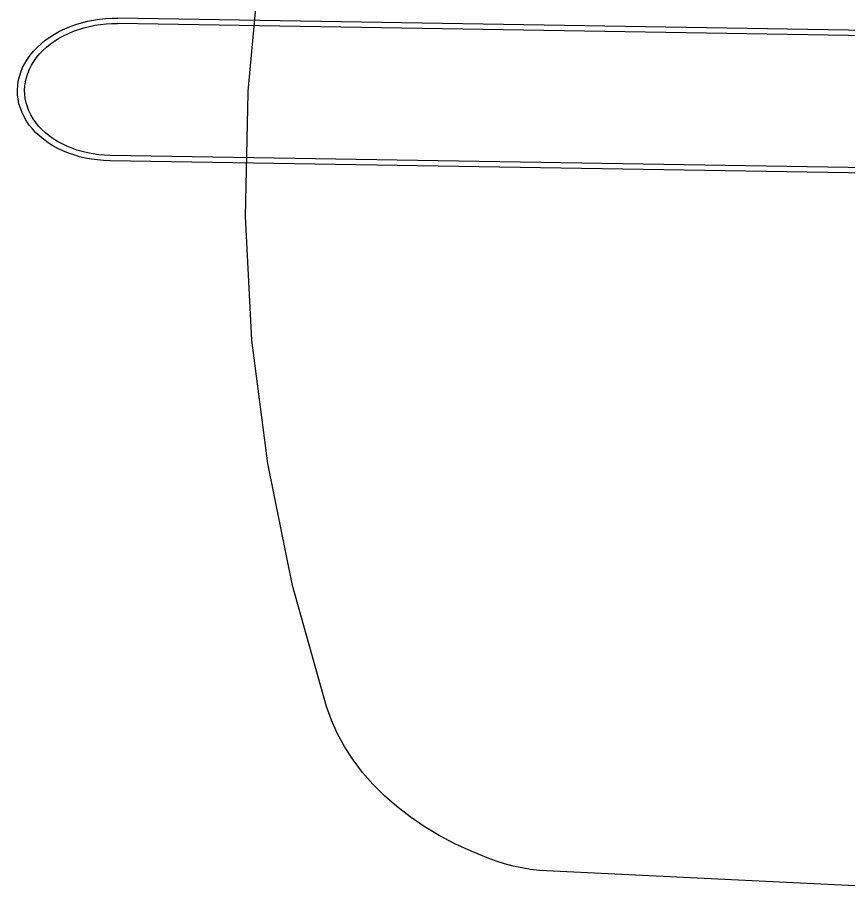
# Model space of a CAD drawing. Extents: x -68 to 264, y 51 to 115.
# Drawn here: x -20.0052 to -19.807, y 72.1943 to 72.402 of the extents above; entities that cross this region are included whole.
import ezdxf

# ---------------------------------------------------------------- set-up
doc = ezdxf.new("R2010")
doc.units = 0
doc.layers.get('0').update_dxf_attribs({"linetype": 'CONTINUOUS'})

msp = doc.modelspace()

# ---------------------------------------------------------------- linework, layer by layer
for p, q in [((-19.95015, 72.38436), (-19.94739, 72.41385)), ((-19.98849, 72.40105), (-19.98706, 72.40134)), ((-19.98706, 72.40134), (-19.98561, 72.40156)), ((-19.98561, 72.40156), (-19.98414, 72.40171)), ((-19.98414, 72.40171), (-19.98267, 72.40179)), ((-19.98267, 72.40179), (-19.9812, 72.4018)), ((-19.69637, 72.39714), (-19.9812, 72.4018)), ((-19.99513, 72.39865), (-19.99389, 72.39925)), ((-19.99389, 72.39925), (-19.9926, 72.3998)), ((-19.9926, 72.3998), (-19.99126, 72.40028)), ((-19.99181, 72.39867), (-19.99058, 72.39912)), ((-19.99126, 72.40028), (-19.98989, 72.4007)), ((-19.99058, 72.39912), (-19.98931, 72.39951)), ((-19.98989, 72.4007), (-19.98849, 72.40105)), ((-19.98931, 72.39951), (-19.98801, 72.39983)), ((-19.98801, 72.39983), (-19.98669, 72.4001)), ((-19.98669, 72.4001), (-19.98535, 72.4003)), ((-19.98535, 72.4003), (-19.984, 72.40044)), ((-19.984, 72.40044), (-19.98264, 72.40051)), ((-19.98264, 72.40051), (-19.98127, 72.40052)), ((-19.69644, 72.39586), (-19.98127, 72.40052)), ((-19.99852, 72.39651), (-19.99745, 72.39727)), ((-19.99745, 72.39727), (-19.99632, 72.39799)), ((-19.99632, 72.39799), (-19.99513, 72.39865)), ((-19.99631, 72.39634), (-19.99526, 72.397)), ((-19.99526, 72.397), (-19.99416, 72.39761)), ((-19.99416, 72.39761), (-19.99301, 72.39817)), ((-19.99301, 72.39817), (-19.99181, 72.39867)), ((-20.00046, 72.39483), (-19.99953, 72.39569)), ((-19.99953, 72.39569), (-19.99852, 72.39651)), ((-19.99909, 72.39408), (-19.99822, 72.39487)), ((-19.99822, 72.39487), (-19.9973, 72.39563)), ((-19.9973, 72.39563), (-19.99631, 72.39634)), ((-20.00278, 72.39202), (-20.00209, 72.39299)), ((-20.00209, 72.39299), (-20.00131, 72.39393)), ((-20.00131, 72.39393), (-20.00046, 72.39483)), ((-20.0006, 72.39238), (-19.99988, 72.39325)), ((-19.99988, 72.39325), (-19.99909, 72.39408)), ((-20.00392, 72.38999), (-20.00339, 72.39102)), ((-20.00339, 72.39102), (-20.00278, 72.39202)), ((-20.0018, 72.39055), (-20.00124, 72.39148)), ((-20.00124, 72.39148), (-20.0006, 72.39238)), ((-20.0047, 72.38788), (-20.00435, 72.38895)), ((-20.00435, 72.38895), (-20.00392, 72.38999)), ((-20.00301, 72.38765), (-20.00269, 72.38863)), ((-20.00269, 72.38863), (-20.00229, 72.3896)), ((-20.00229, 72.3896), (-20.0018, 72.39055)), ((-20.0051, 72.38572), (-20.00495, 72.3868)), ((-20.00495, 72.3868), (-20.0047, 72.38788)), ((-20.00338, 72.38565), (-20.00324, 72.38665)), ((-20.00324, 72.38665), (-20.00301, 72.38765)), ((-20.00517, 72.38463), (-20.0051, 72.38572)), ((-20.00513, 72.38354), (-20.00517, 72.38463)), ((-20.00344, 72.38464), (-20.00338, 72.38565)), ((-20.00341, 72.38363), (-20.00344, 72.38464)), ((-20.00501, 72.38245), (-20.00513, 72.38354)), ((-20.00479, 72.38138), (-20.00501, 72.38245)), ((-20.00329, 72.38263), (-20.00341, 72.38363)), ((-20.00309, 72.38163), (-20.00329, 72.38263)), ((-19.9508, 72.35448), (-19.95017, 72.38401)), ((-19.95017, 72.3841), (-19.95016, 72.38418)), ((-19.95017, 72.38401), (-19.95017, 72.3841)), ((-19.95016, 72.38427), (-19.95015, 72.38436)), ((-19.95016, 72.38418), (-19.95016, 72.38427)), ((-20.00447, 72.38032), (-20.00479, 72.38138)), ((-20.00407, 72.37928), (-20.00447, 72.38032)), ((-20.0028, 72.38065), (-20.00309, 72.38163)), ((-20.00243, 72.37969), (-20.0028, 72.38065)), ((-20.00358, 72.37826), (-20.00407, 72.37928)), ((-20.00299, 72.37726), (-20.00358, 72.37826)), ((-20.00197, 72.37875), (-20.00243, 72.37969)), ((-20.00143, 72.37783), (-20.00197, 72.37875)), ((-20.00233, 72.3763), (-20.00299, 72.37726)), ((-20.00157, 72.37537), (-20.00233, 72.3763)), ((-20.00081, 72.37694), (-20.00143, 72.37783)), ((-20.00012, 72.37608), (-20.00081, 72.37694)), ((-20.00074, 72.37449), (-20.00157, 72.37537)), ((-19.99984, 72.37364), (-20.00074, 72.37449)), ((-19.99935, 72.37526), (-20.00012, 72.37608)), ((-19.99851, 72.37448), (-19.99935, 72.37526)), ((-19.99761, 72.37374), (-19.99851, 72.37448)), ((-19.99886, 72.37284), (-19.99984, 72.37364)), ((-19.99781, 72.37209), (-19.99886, 72.37284)), ((-19.9967, 72.37139), (-19.99781, 72.37209)), ((-19.99664, 72.37304), (-19.99761, 72.37374)), ((-19.99561, 72.3724), (-19.99664, 72.37304)), ((-19.99452, 72.3718), (-19.99561, 72.3724)), ((-19.99553, 72.37075), (-19.9967, 72.37139)), ((-19.9943, 72.37016), (-19.99553, 72.37075)), ((-19.99339, 72.37126), (-19.99452, 72.3718)), ((-19.99302, 72.36964), (-19.9943, 72.37016)), ((-19.99221, 72.37077), (-19.99339, 72.37126)), ((-19.99099, 72.37035), (-19.99221, 72.37077)), ((-19.98973, 72.36998), (-19.99099, 72.37035)), ((-19.98844, 72.36967), (-19.98973, 72.36998)), ((-19.9917, 72.36917), (-19.99302, 72.36964)), ((-19.99034, 72.36877), (-19.9917, 72.36917)), ((-19.98895, 72.36844), (-19.99034, 72.36877)), ((-19.98753, 72.36818), (-19.98895, 72.36844)), ((-19.98712, 72.36942), (-19.98844, 72.36967)), ((-19.98608, 72.36798), (-19.98753, 72.36818)), ((-19.98579, 72.36924), (-19.98712, 72.36942)), ((-19.98462, 72.36785), (-19.98608, 72.36798)), ((-19.98444, 72.36912), (-19.98579, 72.36924)), ((-19.98308, 72.36906), (-19.98444, 72.36912)), ((-19.69823, 72.3644), (-19.98308, 72.36906)), ((-19.98315, 72.36779), (-19.98462, 72.36785)), ((-19.69831, 72.36312), (-19.98315, 72.36779)), ((-19.94924, 72.32499), (-19.9508, 72.35448)), ((-19.94549, 72.29564), (-19.94924, 72.32499)), ((-19.93956, 72.26652), (-19.94549, 72.29564)), ((-19.93147, 72.23772), (-19.93956, 72.26652)), ((-19.93029, 72.23442), (-19.93147, 72.23772)), ((-19.92884, 72.23119), (-19.93029, 72.23442)), ((-19.92712, 72.22804), (-19.92884, 72.23119)), ((-19.92513, 72.22497), (-19.92712, 72.22804)), ((-19.92289, 72.222), (-19.92513, 72.22497)), ((-19.9204, 72.21915), (-19.92289, 72.222)), ((-19.91767, 72.21642), (-19.9204, 72.21915)), ((-19.91472, 72.21383), (-19.91767, 72.21642)), ((-19.91155, 72.21137), (-19.91472, 72.21383)), ((-19.90818, 72.20907), (-19.91155, 72.21137)), ((-19.90461, 72.20694), (-19.90818, 72.20907)), ((-19.90087, 72.20497), (-19.90461, 72.20694)), ((-19.89697, 72.20318), (-19.90087, 72.20497)), ((-19.89292, 72.20157), (-19.89697, 72.20318)), ((-19.891, 72.20084), (-19.89292, 72.20157)), ((-19.88903, 72.20021), (-19.891, 72.20084)), ((-19.88699, 72.19966), (-19.88903, 72.20021)), ((-19.88492, 72.19921), (-19.88699, 72.19966)), ((-19.88281, 72.19885), (-19.88492, 72.19921)), ((-19.88067, 72.19859), (-19.88281, 72.19885)), ((-19.79226, 72.1943), (-19.88067, 72.19859))]:
    msp.add_line(p, q)

doc.saveas('drawing.dxf')
